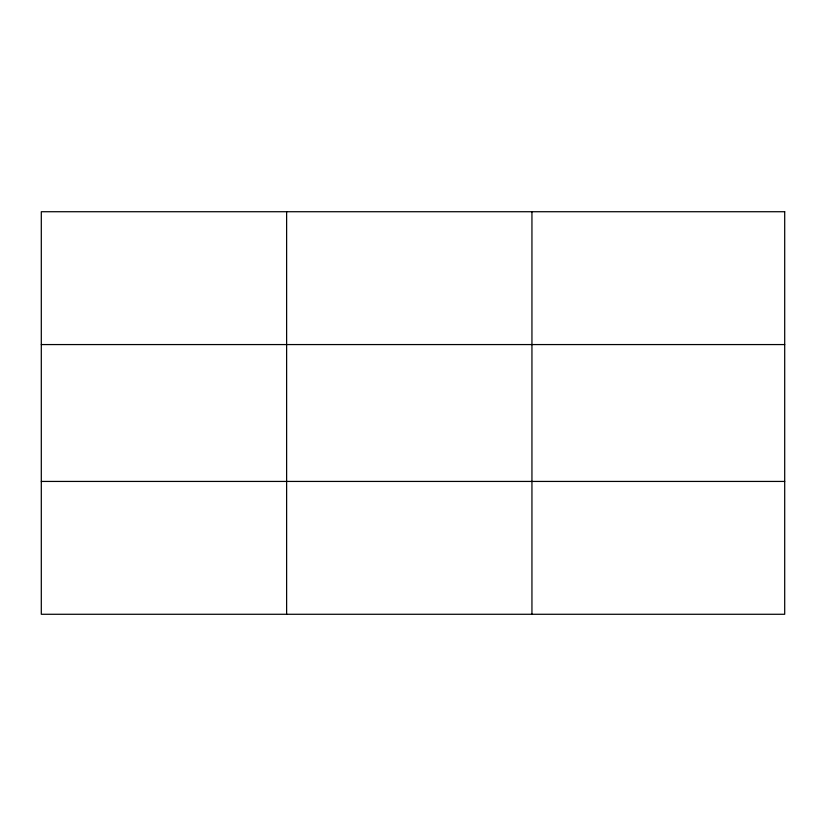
<?xml version="1.0" encoding="UTF-8"?>
<svg xmlns="http://www.w3.org/2000/svg" width="826" height="826" viewBox="0 0 826 826"><rect width="100%" height="100%" fill="white"/><g stroke="black" fill="none" stroke-linecap="round" stroke-linejoin="round"><path stroke-width="1.24" d="M286.622 614.276L286.622 211.724M531.944 614.276L531.944 211.724M41.3 344.566L784.7 344.566M41.3 481.434L784.7 481.434M784.7 211.724L784.7 614.276L41.3 614.276L41.3 211.724L784.7 211.724"/></g></svg>
